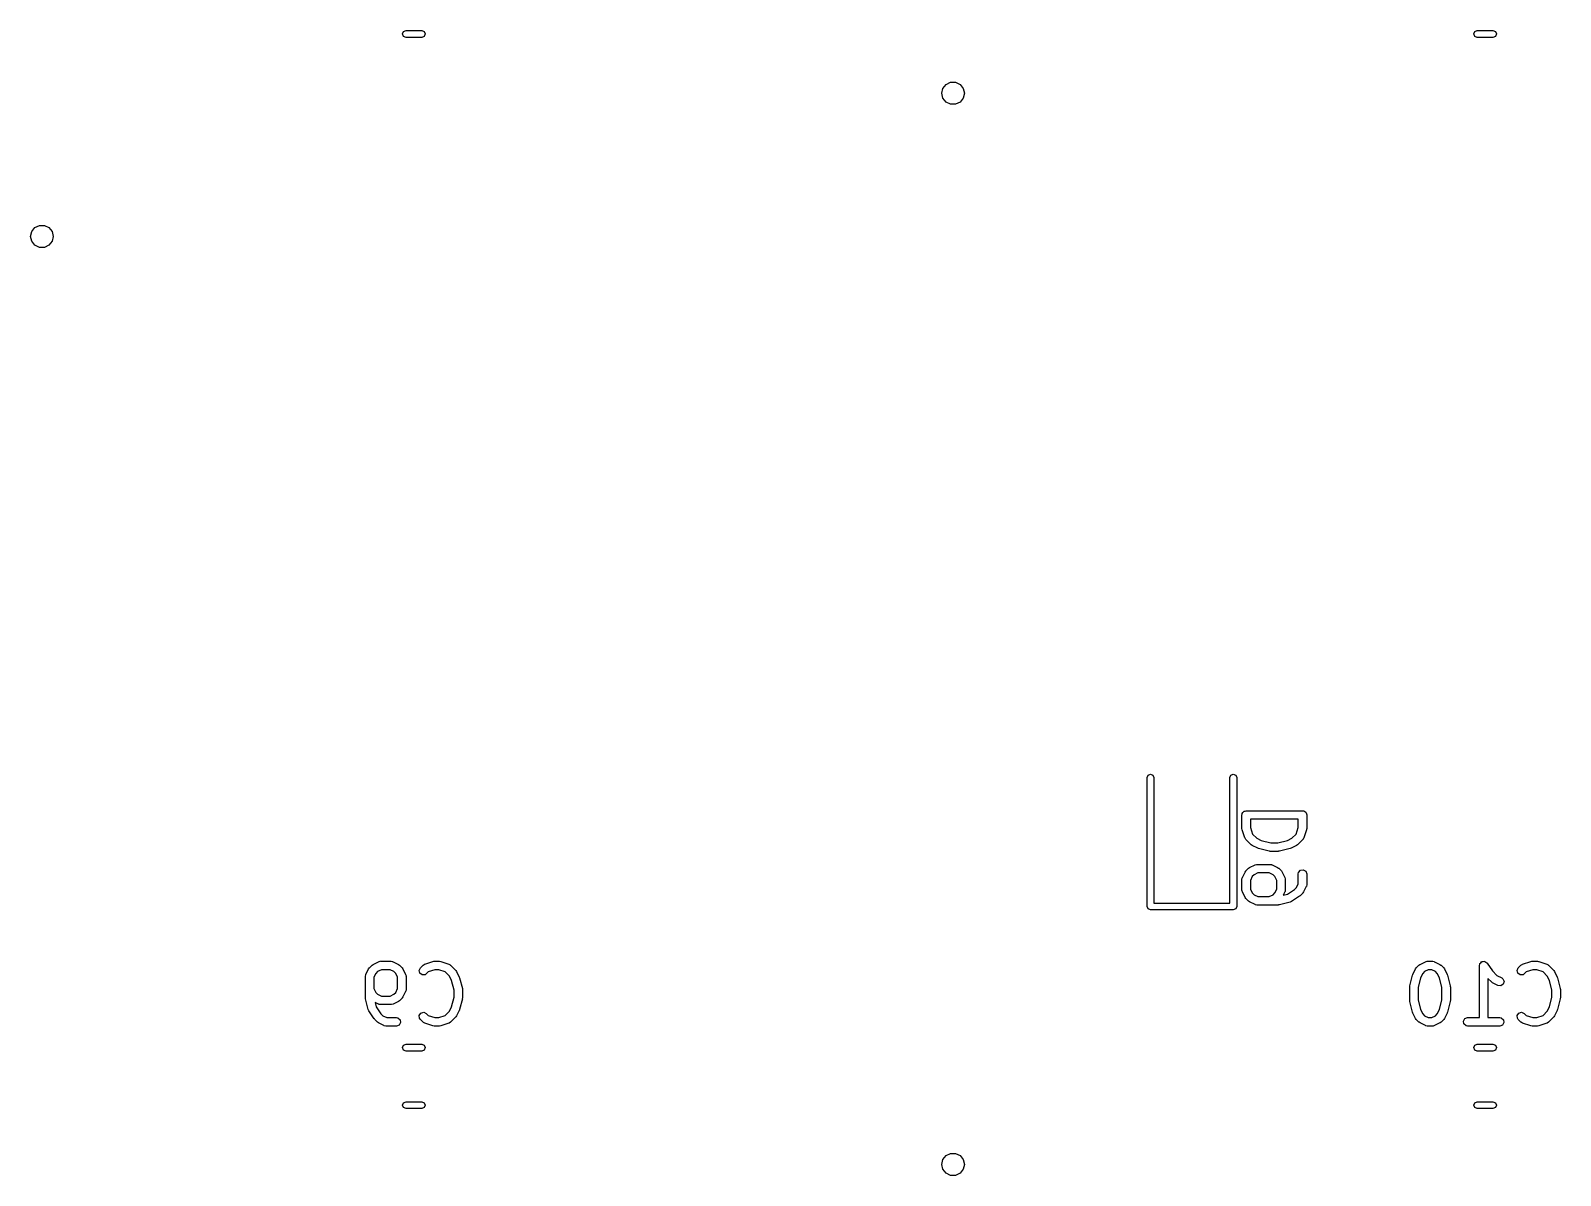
# Model space of a CAD drawing. Extents: x 6 to 132, y -105 to 21.
# Drawn here: x 6.7 to 33.84, y -62.66 to -42.35 of the extents above; entities that cross this region are included whole.
import ezdxf

# ---------------------------------------------------------------- set-up
doc = ezdxf.new("R2010")
doc.units = 0
doc.layers.add('BLACK', color=7, linetype='CONTINUOUS')

msp = doc.modelspace()

# ---------------------------------------------------------------- linework, layer by layer
at = {"layer": 'BLACK', "linetype": 'CONTINUOUS'}
for p, q in [((13.2994, -42.41), (13.317, -42.3676)), ((13.317, -42.4524), (13.2994, -42.41)), ((13.317, -42.3676), (13.3594, -42.35)), ((13.3594, -42.47), (13.317, -42.4524)), ((13.3594, -42.35), (13.6406, -42.35)), ((13.6406, -42.47), (13.3594, -42.47)), ((13.6406, -42.35), (13.683, -42.3676)), ((13.683, -42.4524), (13.6406, -42.47)), ((13.683, -42.3676), (13.7006, -42.41)), ((13.7006, -42.41), (13.683, -42.4524)), ((32.2994, -42.41), (32.317, -42.3676)), ((32.317, -42.4524), (32.2994, -42.41)), ((32.317, -42.3676), (32.3594, -42.35)), ((32.3594, -42.47), (32.317, -42.4524)), ((32.3594, -42.35), (32.6406, -42.35)), ((32.6406, -42.47), (32.3594, -42.47)), ((32.6406, -42.35), (32.683, -42.3676)), ((32.683, -42.4524), (32.6406, -42.47)), ((32.683, -42.3676), (32.7006, -42.41)), ((32.7006, -42.41), (32.683, -42.4524)), ((22.864, -43.461), (22.8838, -43.3742)), ((22.8838, -43.3742), (22.9393, -43.3046)), ((22.9393, -43.3046), (23.0195, -43.266)), ((23.0195, -43.266), (23.1085, -43.266)), ((23.1085, -43.266), (23.1887, -43.3046)), ((23.1887, -43.3046), (23.2442, -43.3742)), ((23.2442, -43.3742), (23.264, -43.461)), ((22.8838, -43.5478), (22.864, -43.461)), ((22.9393, -43.6174), (22.8838, -43.5478)), ((23.0195, -43.656), (22.9393, -43.6174)), ((23.1085, -43.656), (23.0195, -43.656)), ((23.1887, -43.6174), (23.1085, -43.656)), ((23.2442, -43.5478), (23.1887, -43.6174)), ((23.264, -43.461), (23.2442, -43.5478)), ((6.71981, -45.9132), (6.7753, -45.8436)), ((6.7753, -45.8436), (6.8555, -45.805)), ((6.8555, -45.805), (6.9445, -45.805)), ((6.9445, -45.805), (7.0247, -45.8436)), ((7.0247, -45.8436), (7.08019, -45.9132)), ((6.7, -46), (6.71981, -45.9132)), ((6.71981, -46.0868), (6.7, -46)), ((6.7753, -46.1564), (6.71981, -46.0868)), ((7.08019, -46.0868), (7.0247, -46.1564)), ((7.08019, -45.9132), (7.1, -46)), ((7.1, -46), (7.08019, -46.0868)), ((6.8555, -46.195), (6.7753, -46.1564)), ((6.9445, -46.195), (6.8555, -46.195)), ((7.0247, -46.1564), (6.9445, -46.195)), ((26.505, -55.6), (26.5226, -55.5576)), ((26.505, -57.885), (26.505, -55.6)), ((26.5226, -55.5576), (26.565, -55.54)), ((26.565, -55.54), (26.6074, -55.5576)), ((26.6074, -55.5576), (26.625, -55.6)), ((26.625, -55.6), (26.625, -57.825)), ((27.975, -55.6), (27.9926, -55.5576)), ((27.975, -57.825), (27.975, -55.6)), ((27.9926, -55.5576), (28.035, -55.54)), ((28.035, -55.54), (28.0774, -55.5576)), ((28.0774, -55.5576), (28.095, -55.6)), ((28.095, -55.6), (28.095, -57.885)), ((28.1876, -56.2619), (28.1893, -56.2522)), ((28.1876, -56.5), (28.1876, -56.2619)), ((28.1888, -56.2489), (28.1904, -56.246)), ((28.1893, -56.2522), (28.1888, -56.2489)), ((28.1904, -56.246), (28.1921, -56.2363)), ((28.1921, -56.2363), (28.2047, -56.2213)), ((28.2047, -56.2213), (28.2144, -56.2045)), ((28.2144, -56.2045), (28.2208, -56.2021)), ((28.2208, -56.2021), (28.2251, -56.197)), ((28.2251, -56.197), (28.2443, -56.1936)), ((28.2443, -56.1936), (28.2626, -56.1869)), ((28.2626, -56.1869), (29.2626, -56.1869)), ((29.1876, -56.3369), (28.3376, -56.3369)), ((28.3376, -56.3369), (28.3376, -56.4878)), ((29.1876, -56.4878), (29.1876, -56.3369)), ((29.2626, -56.1869), (29.2724, -56.1886)), ((29.2724, -56.1886), (29.2756, -56.188)), ((29.2756, -56.188), (29.2785, -56.1897)), ((29.2785, -56.1897), (29.2883, -56.1914)), ((29.2883, -56.1914), (29.3032, -56.204)), ((29.3032, -56.204), (29.3201, -56.2137)), ((29.3201, -56.2137), (29.3224, -56.2201)), ((29.3224, -56.2201), (29.3276, -56.2244)), ((29.3276, -56.2244), (29.331, -56.2436)), ((29.331, -56.2436), (29.3376, -56.2619)), ((29.3376, -56.2619), (29.3376, -56.5)), ((28.1882, -56.5015), (28.1876, -56.5)), ((28.1915, -56.5237), (28.1882, -56.5015)), ((28.2391, -56.6666), (28.1915, -56.5237)), ((28.2419, -56.6701), (28.2391, -56.6666)), ((28.2423, -56.6746), (28.2419, -56.6701)), ((28.2572, -56.6959), (28.2423, -56.6746)), ((28.3524, -56.7911), (28.2572, -56.6959)), ((28.3376, -56.4878), (28.3758, -56.6023)), ((28.3758, -56.6023), (28.4499, -56.6765)), ((28.4499, -56.6765), (28.5269, -56.7149)), ((28.5269, -56.7149), (28.7004, -56.7583)), ((28.8248, -56.7583), (28.9983, -56.7149)), ((28.9983, -56.7149), (29.0753, -56.6765)), ((29.0753, -56.6765), (29.1494, -56.6023)), ((29.1494, -56.6023), (29.1876, -56.4878)), ((29.268, -56.6959), (29.1728, -56.7911)), ((29.2699, -56.6918), (29.268, -56.6959)), ((29.2737, -56.6895), (29.2699, -56.6918)), ((29.2862, -56.6666), (29.2737, -56.6895)), ((29.3338, -56.5237), (29.2862, -56.6666)), ((29.3376, -56.5), (29.3337, -56.5221)), ((29.3337, -56.5221), (29.3338, -56.5237)), ((28.3539, -56.7918), (28.3524, -56.7911)), ((28.3719, -56.8052), (28.3539, -56.7918)), ((28.4672, -56.8528), (28.3719, -56.8052)), ((28.4707, -56.8532), (28.4672, -56.8528)), ((28.4825, -56.8585), (28.4707, -56.8532)), ((28.673, -56.9061), (28.4825, -56.8585)), ((28.6764, -56.9057), (28.673, -56.9061)), ((28.6912, -56.9083), (28.6764, -56.9057)), ((28.834, -56.9083), (28.6912, -56.9083)), ((28.7004, -56.7583), (28.8248, -56.7583)), ((28.8373, -56.9071), (28.834, -56.9083)), ((28.8522, -56.9061), (28.8373, -56.9071)), ((29.0427, -56.8585), (28.8522, -56.9061)), ((29.0457, -56.8565), (29.0427, -56.8585)), ((29.0581, -56.8528), (29.0457, -56.8565)), ((29.1533, -56.8052), (29.0581, -56.8528)), ((29.1544, -56.804), (29.1533, -56.8052)), ((29.1728, -56.7911), (29.1544, -56.804)), ((28.2432, -57.276), (28.2565, -57.258)), ((28.2565, -57.258), (28.2572, -57.2565)), ((28.2572, -57.2565), (28.3048, -57.2089)), ((28.3048, -57.2089), (28.3232, -57.196)), ((28.3232, -57.196), (28.3243, -57.1948)), ((28.3243, -57.1948), (28.4196, -57.1472)), ((28.4196, -57.1472), (28.4445, -57.1398)), ((28.4445, -57.1398), (28.4489, -57.1408)), ((28.4489, -57.1408), (28.4531, -57.1393)), ((28.4531, -57.1393), (28.6912, -57.1393)), ((28.6912, -57.1393), (28.7168, -57.1438)), ((28.7168, -57.1438), (28.7203, -57.1467)), ((28.7203, -57.1467), (28.7247, -57.1472)), ((28.7247, -57.1472), (28.82, -57.1948)), ((28.82, -57.1948), (28.838, -57.2082)), ((28.838, -57.2082), (28.8395, -57.2089)), ((28.8395, -57.2089), (28.8871, -57.2565)), ((28.8871, -57.2565), (28.8999, -57.2749)), ((29.1921, -57.2839), (29.2251, -57.2446)), ((29.2251, -57.2446), (29.2756, -57.2357)), ((29.2756, -57.2357), (29.3201, -57.2613)), ((28.1876, -57.4048), (28.1921, -57.3791)), ((28.1876, -57.5952), (28.1876, -57.4048)), ((28.1921, -57.3791), (28.195, -57.3757)), ((28.195, -57.3757), (28.1955, -57.3712)), ((28.1955, -57.3712), (28.2432, -57.276)), ((28.3719, -57.354), (28.3376, -57.4225)), ((28.3376, -57.4225), (28.3376, -57.5775)), ((28.4023, -57.3235), (28.3719, -57.354)), ((28.4708, -57.2893), (28.4023, -57.3235)), ((28.6735, -57.2893), (28.4708, -57.2893)), ((28.742, -57.3235), (28.6735, -57.2893)), ((28.7724, -57.354), (28.742, -57.3235)), ((28.8067, -57.4225), (28.7724, -57.354)), ((28.8067, -57.5775), (28.8067, -57.4225)), ((28.8999, -57.2749), (28.9011, -57.276)), ((28.9011, -57.276), (28.9487, -57.3712)), ((28.9487, -57.3712), (28.9562, -57.3962)), ((28.9562, -57.3962), (28.9551, -57.4005)), ((28.9551, -57.4005), (28.9567, -57.4048)), ((28.9567, -57.4048), (28.9567, -57.5952)), ((29.1534, -57.5508), (29.1876, -57.4823)), ((29.1876, -57.3095), (29.1921, -57.2839)), ((29.1876, -57.4823), (29.1876, -57.3095)), ((29.3201, -57.2613), (29.3376, -57.3095)), ((29.3302, -57.5291), (29.3297, -57.5335)), ((29.3331, -57.5257), (29.3302, -57.5291)), ((29.3376, -57.5), (29.3331, -57.5257)), ((29.3376, -57.3095), (29.3376, -57.5)), ((28.1892, -57.5995), (28.1876, -57.5952)), ((28.1881, -57.6038), (28.1892, -57.5995)), ((28.1955, -57.6288), (28.1881, -57.6038)), ((28.2432, -57.724), (28.1955, -57.6288)), ((28.2443, -57.7251), (28.2432, -57.724)), ((28.2572, -57.7435), (28.2443, -57.7251)), ((28.3048, -57.7911), (28.2572, -57.7435)), ((28.3063, -57.7918), (28.3048, -57.7911)), ((28.3243, -57.8052), (28.3063, -57.7918)), ((28.3376, -57.5775), (28.3719, -57.646)), ((28.3719, -57.646), (28.4023, -57.6765)), ((28.4023, -57.6765), (28.4708, -57.7107)), ((28.4708, -57.7107), (28.6735, -57.7107)), ((28.6735, -57.7107), (28.742, -57.6765)), ((28.742, -57.6765), (28.7724, -57.646)), ((28.7724, -57.646), (28.8067, -57.5775)), ((28.9487, -57.6288), (28.9196, -57.687)), ((28.9196, -57.687), (28.9937, -57.6685)), ((28.9493, -57.6243), (28.9487, -57.6288)), ((28.9521, -57.6209), (28.9493, -57.6243)), ((28.9567, -57.5952), (28.9521, -57.6209)), ((28.9937, -57.6685), (29.1196, -57.5846)), ((29.0661, -57.8005), (29.0431, -57.8106)), ((29.209, -57.7053), (29.0661, -57.8005)), ((29.1196, -57.5846), (29.1534, -57.5508)), ((29.2111, -57.7024), (29.209, -57.7053)), ((29.2204, -57.6959), (29.2111, -57.7024)), ((29.268, -57.6483), (29.2204, -57.6959)), ((29.2687, -57.6468), (29.268, -57.6483)), ((29.2821, -57.6288), (29.2687, -57.6468)), ((29.3297, -57.5335), (29.2821, -57.6288)), ((26.5226, -57.9274), (26.505, -57.885)), ((26.565, -57.945), (26.5226, -57.9274)), ((28.035, -57.945), (26.565, -57.945)), ((26.625, -57.825), (27.975, -57.825)), ((28.0774, -57.9274), (28.035, -57.945)), ((28.095, -57.885), (28.0774, -57.9274)), ((28.4196, -57.8528), (28.3243, -57.8052)), ((28.424, -57.8533), (28.4196, -57.8528)), ((28.4274, -57.8562), (28.424, -57.8533)), ((28.4531, -57.8607), (28.4274, -57.8562)), ((28.834, -57.8607), (28.4531, -57.8607)), ((28.8373, -57.8595), (28.834, -57.8607)), ((28.8522, -57.8585), (28.8373, -57.8595)), ((29.0427, -57.8109), (28.8522, -57.8585)), ((29.0431, -57.8106), (29.0427, -57.8109)), ((12.776, -58.9132), (12.8712, -58.8655)), ((12.8712, -58.8655), (12.8962, -58.8581)), ((12.8962, -58.8581), (12.9005, -58.8592)), ((12.9005, -58.8592), (12.9048, -58.8576)), ((12.9048, -58.8576), (13.0952, -58.8576)), ((13.0952, -58.8576), (13.1209, -58.8621)), ((13.1209, -58.8621), (13.1243, -58.865)), ((13.1243, -58.865), (13.1288, -58.8655)), ((13.1288, -58.8655), (13.224, -58.9132)), ((13.6906, -58.9091), (13.8334, -58.8615)), ((13.8334, -58.8615), (13.8556, -58.8582)), ((13.8556, -58.8582), (13.8571, -58.8576)), ((13.8571, -58.8576), (13.9524, -58.8576)), ((13.9524, -58.8576), (13.9745, -58.8615)), ((13.9745, -58.8615), (13.9761, -58.8615)), ((13.9761, -58.8615), (14.119, -58.9091)), ((31.3474, -58.9132), (31.4426, -58.8655)), ((31.4426, -58.8655), (31.4676, -58.8581)), ((31.4676, -58.8581), (31.472, -58.8592)), ((31.472, -58.8592), (31.4762, -58.8576)), ((31.4762, -58.8576), (31.5714, -58.8576)), ((31.5714, -58.8576), (31.5971, -58.8621)), ((31.5971, -58.8621), (31.6005, -58.865)), ((31.6005, -58.865), (31.605, -58.8655)), ((31.605, -58.8655), (31.7002, -58.9132)), ((32.409, -58.8994), (32.4247, -58.8843)), ((32.4247, -58.8843), (32.4387, -58.8677)), ((32.4387, -58.8677), (32.4429, -58.8669)), ((32.4429, -58.8669), (32.4461, -58.8639)), ((32.4461, -58.8639), (32.4678, -58.8625)), ((32.4678, -58.8625), (32.4892, -58.8588)), ((32.4892, -58.8588), (32.4929, -58.8609)), ((32.4929, -58.8609), (32.4973, -58.8606)), ((32.4973, -58.8606), (32.5148, -58.8735)), ((32.5148, -58.8735), (32.5336, -58.8844)), ((32.5336, -58.8844), (32.5351, -58.8885)), ((33.1668, -58.9091), (33.3096, -58.8615)), ((33.3096, -58.8615), (33.3318, -58.8582)), ((33.3318, -58.8582), (33.3333, -58.8576)), ((33.3333, -58.8576), (33.4286, -58.8576)), ((33.4286, -58.8576), (33.4507, -58.8615)), ((33.4507, -58.8615), (33.4523, -58.8615)), ((33.4523, -58.8615), (33.5951, -58.9091)), ((12.6393, -59.1231), (12.6438, -59.0974)), ((12.6393, -59.504), (12.6393, -59.1231)), ((12.6438, -59.0974), (12.6467, -59.094)), ((12.6467, -59.094), (12.6472, -59.0896)), ((12.6472, -59.0896), (12.6948, -58.9943)), ((12.6948, -58.9943), (12.7082, -58.9763)), ((12.7082, -58.9763), (12.7089, -58.9748)), ((12.7089, -58.9748), (12.7565, -58.9272)), ((12.7565, -58.9272), (12.7749, -58.9143)), ((12.7749, -58.9143), (12.776, -58.9132)), ((12.8235, -59.0723), (12.7893, -59.1408)), ((12.7893, -59.1408), (12.7893, -59.3435)), ((12.8539, -59.0419), (12.8235, -59.0723)), ((12.9225, -59.0076), (12.8539, -59.0419)), ((13.0775, -59.0076), (12.9225, -59.0076)), ((13.146, -59.0419), (13.0775, -59.0076)), ((13.1765, -59.0723), (13.146, -59.0419)), ((13.2107, -59.1408), (13.1765, -59.0723)), ((13.2107, -59.3435), (13.2107, -59.1408)), ((13.224, -58.9132), (13.242, -58.9265)), ((13.242, -58.9265), (13.2435, -58.9272)), ((13.2435, -58.9272), (13.2911, -58.9748)), ((13.2911, -58.9748), (13.304, -58.9932)), ((13.304, -58.9932), (13.3052, -58.9943)), ((13.3052, -58.9943), (13.3528, -59.0896)), ((13.3528, -59.0896), (13.3602, -59.1145)), ((13.3602, -59.1145), (13.3592, -59.1189)), ((13.3592, -59.1189), (13.3607, -59.1231)), ((13.3607, -59.1231), (13.3607, -59.3612)), ((13.592, -59.0213), (13.6136, -58.9748)), ((13.6052, -59.0709), (13.592, -59.0213)), ((13.6473, -59.1003), (13.6052, -59.0709)), ((13.6136, -58.9748), (13.6613, -58.9272)), ((13.6984, -59.0958), (13.6473, -59.1003)), ((13.6613, -58.9272), (13.6826, -58.9123)), ((13.6826, -58.9123), (13.6871, -58.9119)), ((13.6871, -58.9119), (13.6906, -58.9091)), ((13.7197, -59.0809), (13.6984, -59.0958)), ((13.7548, -59.0458), (13.7197, -59.0809)), ((13.8693, -59.0076), (13.7548, -59.0458)), ((13.9402, -59.0076), (13.8693, -59.0076)), ((14.0547, -59.0458), (13.9402, -59.0076)), ((14.1288, -59.1199), (14.0547, -59.0458)), ((14.119, -58.9091), (14.1419, -58.9215)), ((14.1673, -59.1969), (14.1288, -59.1199)), ((14.1419, -58.9215), (14.1442, -58.9253)), ((14.1442, -58.9253), (14.1483, -58.9272)), ((14.1483, -58.9272), (14.2435, -59.0224)), ((14.2435, -59.0224), (14.2564, -59.0408)), ((14.2564, -59.0408), (14.2576, -59.0419)), ((14.2576, -59.0419), (14.3052, -59.1372)), ((14.3052, -59.1372), (14.3089, -59.1496)), ((14.3089, -59.1496), (14.3109, -59.1525)), ((14.3109, -59.1525), (14.3585, -59.343)), ((31.1653, -59.2954), (31.213, -59.1049)), ((31.213, -59.1049), (31.2182, -59.0931)), ((31.2182, -59.0931), (31.2186, -59.0896)), ((31.2186, -59.0896), (31.2663, -58.9943)), ((31.2663, -58.9943), (31.2796, -58.9763)), ((31.2796, -58.9763), (31.2803, -58.9748)), ((31.2803, -58.9748), (31.3279, -58.9272)), ((31.3565, -59.1493), (31.3131, -59.3228)), ((31.3279, -58.9272), (31.3463, -58.9143)), ((31.3463, -58.9143), (31.3474, -58.9132)), ((31.395, -59.0723), (31.3565, -59.1493)), ((31.4254, -59.0419), (31.395, -59.0723)), ((31.4939, -59.0076), (31.4254, -59.0419)), ((31.5537, -59.0076), (31.4939, -59.0076)), ((31.6222, -59.0419), (31.5537, -59.0076)), ((31.6526, -59.0723), (31.6222, -59.0419)), ((31.6911, -59.1493), (31.6526, -59.0723)), ((31.7345, -59.3228), (31.6911, -59.1493)), ((31.7002, -58.9132), (31.7182, -58.9265)), ((31.7182, -58.9265), (31.7197, -58.9272)), ((31.7197, -58.9272), (31.7673, -58.9748)), ((31.7673, -58.9748), (31.7802, -58.9932)), ((31.7802, -58.9932), (31.7814, -58.9943)), ((31.7814, -58.9943), (31.829, -59.0896)), ((31.829, -59.0896), (31.8327, -59.102)), ((31.8327, -59.102), (31.8347, -59.1049)), ((31.8347, -59.1049), (31.8823, -59.2954)), ((32.4012, -58.9326), (32.4057, -58.907)), ((32.4012, -59.8576), (32.4012, -58.9326)), ((32.4057, -58.907), (32.4085, -58.9037)), ((32.4085, -58.9037), (32.409, -58.8994)), ((32.5351, -58.8885), (32.5386, -58.891)), ((32.5386, -58.891), (32.6297, -59.0277)), ((32.6297, -59.0277), (32.7111, -59.1091)), ((32.7111, -59.1091), (32.7954, -59.1513)), ((32.7954, -59.1513), (32.8164, -59.1668)), ((33.0681, -59.0213), (33.0898, -58.9748)), ((33.0814, -59.0709), (33.0681, -59.0213)), ((33.1234, -59.1003), (33.0814, -59.0709)), ((33.0898, -58.9748), (33.1374, -58.9272)), ((33.1746, -59.0958), (33.1234, -59.1003)), ((33.1374, -58.9272), (33.1588, -58.9123)), ((33.1588, -58.9123), (33.1632, -58.9119)), ((33.1632, -58.9119), (33.1668, -58.9091)), ((33.1959, -59.0809), (33.1746, -59.0958)), ((33.231, -59.0458), (33.1959, -59.0809)), ((33.3455, -59.0076), (33.231, -59.0458)), ((33.4164, -59.0076), (33.3455, -59.0076)), ((33.5309, -59.0458), (33.4164, -59.0076)), ((33.605, -59.1199), (33.5309, -59.0458)), ((33.5951, -58.9091), (33.618, -58.9215)), ((33.6435, -59.1969), (33.605, -59.1199)), ((33.618, -58.9215), (33.6204, -58.9253)), ((33.6204, -58.9253), (33.6245, -58.9272)), ((33.6245, -58.9272), (33.7197, -59.0224)), ((33.7197, -59.0224), (33.7326, -59.0408)), ((33.7326, -59.0408), (33.7337, -59.0419)), ((33.7337, -59.0419), (33.7814, -59.1372)), ((33.7814, -59.1372), (33.7851, -59.1496)), ((33.7851, -59.1496), (33.787, -59.1525)), ((33.787, -59.1525), (33.8347, -59.343)), ((12.7893, -59.3435), (12.8235, -59.412)), ((12.8235, -59.412), (12.8539, -59.4424)), ((13.146, -59.4424), (13.1765, -59.412)), ((13.1765, -59.412), (13.2107, -59.3435)), ((13.3528, -59.3947), (13.3052, -59.49)), ((13.3533, -59.3903), (13.3528, -59.3947)), ((13.3562, -59.3868), (13.3533, -59.3903)), ((13.3607, -59.3612), (13.3562, -59.3868)), ((14.2107, -59.3704), (14.1673, -59.1969)), ((14.2107, -59.4948), (14.2107, -59.3704)), ((14.3585, -59.343), (14.3595, -59.3579)), ((14.3595, -59.3579), (14.3607, -59.3612)), ((14.3607, -59.3612), (14.3607, -59.504)), ((31.1631, -59.3136), (31.1657, -59.2988)), ((31.1631, -59.5517), (31.1631, -59.3136)), ((31.1657, -59.2988), (31.1653, -59.2954)), ((31.3131, -59.3228), (31.3131, -59.5424)), ((31.7345, -59.5424), (31.7345, -59.3228)), ((31.8823, -59.2954), (31.8833, -59.3103)), ((31.8833, -59.3103), (31.8845, -59.3136)), ((31.8845, -59.3136), (31.8845, -59.5517)), ((32.6136, -59.2237), (32.5512, -59.1613)), ((32.5512, -59.1613), (32.5512, -59.8576)), ((32.6151, -59.2244), (32.6136, -59.2237)), ((32.6331, -59.2378), (32.6151, -59.2244)), ((32.7284, -59.2854), (32.6331, -59.2378)), ((32.7793, -59.2913), (32.7284, -59.2854)), ((32.8221, -59.263), (32.7793, -59.2913)), ((32.8164, -59.1668), (32.8368, -59.2138)), ((32.8368, -59.2138), (32.8221, -59.263)), ((33.6869, -59.3704), (33.6435, -59.1969)), ((33.6869, -59.4948), (33.6869, -59.3704)), ((33.8347, -59.343), (33.8357, -59.3579)), ((33.8357, -59.3579), (33.8369, -59.3612)), ((33.8369, -59.3612), (33.8369, -59.504)), ((12.6405, -59.5073), (12.6393, -59.504)), ((12.6415, -59.5222), (12.6405, -59.5073)), ((12.6891, -59.7127), (12.6415, -59.5222)), ((12.8712, -59.6187), (12.813, -59.5896)), ((12.813, -59.5896), (12.8315, -59.6637)), ((12.8315, -59.6637), (12.9154, -59.7896)), ((12.8539, -59.4424), (12.9225, -59.4767)), ((12.8757, -59.6193), (12.8712, -59.6187)), ((12.8791, -59.6221), (12.8757, -59.6193)), ((12.9048, -59.6267), (12.8791, -59.6221)), ((13.0952, -59.6267), (12.9048, -59.6267)), ((12.9225, -59.4767), (13.0775, -59.4767)), ((13.0775, -59.4767), (13.146, -59.4424)), ((13.0994, -59.6251), (13.0952, -59.6267)), ((13.1038, -59.6262), (13.0994, -59.6251)), ((13.1288, -59.6187), (13.1038, -59.6262)), ((13.224, -59.5711), (13.1288, -59.6187)), ((13.2251, -59.5699), (13.224, -59.5711)), ((13.2435, -59.5571), (13.2251, -59.5699)), ((13.2911, -59.5095), (13.2435, -59.5571)), ((13.2918, -59.508), (13.2911, -59.5095)), ((13.3052, -59.49), (13.2918, -59.508)), ((14.1288, -59.7453), (14.1673, -59.6683)), ((14.1673, -59.6683), (14.2107, -59.4948)), ((14.3585, -59.5222), (14.3109, -59.7127)), ((14.3607, -59.504), (14.3581, -59.5188)), ((14.3581, -59.5188), (14.3585, -59.5222)), ((31.1643, -59.5549), (31.1631, -59.5517)), ((31.1653, -59.5699), (31.1643, -59.5549)), ((31.213, -59.7603), (31.1653, -59.5699)), ((31.3131, -59.5424), (31.3565, -59.716)), ((31.6911, -59.716), (31.7345, -59.5424)), ((31.8823, -59.5699), (31.8347, -59.7603)), ((31.8845, -59.5517), (31.8819, -59.5664)), ((31.8819, -59.5664), (31.8823, -59.5699)), ((33.605, -59.7453), (33.6435, -59.6683)), ((33.6435, -59.6683), (33.6869, -59.4948)), ((33.8347, -59.5222), (33.787, -59.7127)), ((33.8369, -59.504), (33.8343, -59.5188)), ((33.8343, -59.5188), (33.8347, -59.5222)), ((12.6894, -59.7131), (12.6891, -59.7127)), ((12.6995, -59.7361), (12.6894, -59.7131)), ((12.7947, -59.879), (12.6995, -59.7361)), ((12.7976, -59.8811), (12.7947, -59.879)), ((12.8041, -59.8904), (12.7976, -59.8811)), ((12.8517, -59.938), (12.8041, -59.8904)), ((12.8532, -59.9387), (12.8517, -59.938)), ((12.8712, -59.9521), (12.8532, -59.9387)), ((12.9665, -59.9997), (12.8712, -59.9521)), ((12.9154, -59.7896), (12.9492, -59.8234)), ((12.9492, -59.8234), (13.0177, -59.8576)), ((13.0177, -59.8576), (13.1905, -59.8576)), ((13.1905, -59.8576), (13.2161, -59.8621)), ((13.2161, -59.8621), (13.2554, -59.8951)), ((13.2643, -59.9456), (13.2387, -59.9901)), ((13.2554, -59.8951), (13.2643, -59.9456)), ((13.5942, -59.818), (13.6236, -59.7759)), ((13.5987, -59.8691), (13.5942, -59.818)), ((13.6136, -59.8904), (13.5987, -59.8691)), ((13.6613, -59.938), (13.6136, -59.8904)), ((13.6236, -59.7759), (13.6732, -59.7627)), ((13.6653, -59.9399), (13.6613, -59.938)), ((13.6677, -59.9437), (13.6653, -59.9399)), ((13.6906, -59.9562), (13.6677, -59.9437)), ((13.6732, -59.7627), (13.7197, -59.7843)), ((13.8334, -60.0038), (13.6906, -59.9562)), ((13.7197, -59.7843), (13.7548, -59.8194)), ((13.7548, -59.8194), (13.8693, -59.8576)), ((13.8693, -59.8576), (13.9402, -59.8576)), ((13.9402, -59.8576), (14.0547, -59.8194)), ((14.119, -59.9562), (13.9761, -60.0038)), ((14.0547, -59.8194), (14.1288, -59.7453)), ((14.1225, -59.9534), (14.119, -59.9562)), ((14.1269, -59.953), (14.1225, -59.9534)), ((14.1483, -59.938), (14.1269, -59.953)), ((14.2435, -59.8428), (14.1483, -59.938)), ((14.2442, -59.8413), (14.2435, -59.8428)), ((14.2576, -59.8233), (14.2442, -59.8413)), ((14.3052, -59.7281), (14.2576, -59.8233)), ((14.3056, -59.7245), (14.3052, -59.7281)), ((14.3109, -59.7127), (14.3056, -59.7245)), ((31.2149, -59.7633), (31.213, -59.7603)), ((31.2186, -59.7757), (31.2149, -59.7633)), ((31.2663, -59.8709), (31.2186, -59.7757)), ((31.2674, -59.872), (31.2663, -59.8709)), ((31.2803, -59.8904), (31.2674, -59.872)), ((31.3279, -59.938), (31.2803, -59.8904)), ((31.3294, -59.9387), (31.3279, -59.938)), ((31.3474, -59.9521), (31.3294, -59.9387)), ((31.4426, -59.9997), (31.3474, -59.9521)), ((31.3565, -59.716), (31.395, -59.793)), ((31.395, -59.793), (31.4254, -59.8234)), ((31.4254, -59.8234), (31.4939, -59.8576)), ((31.4939, -59.8576), (31.5537, -59.8576)), ((31.5537, -59.8576), (31.6222, -59.8234)), ((31.7002, -59.9521), (31.605, -59.9997)), ((31.6222, -59.8234), (31.6526, -59.793)), ((31.6526, -59.793), (31.6911, -59.716)), ((31.7013, -59.9509), (31.7002, -59.9521)), ((31.7197, -59.938), (31.7013, -59.9509)), ((31.7673, -59.8904), (31.7197, -59.938)), ((31.768, -59.8889), (31.7673, -59.8904)), ((31.7814, -59.8709), (31.768, -59.8889)), ((31.829, -59.7757), (31.7814, -59.8709)), ((31.8294, -59.7722), (31.829, -59.7757)), ((31.8347, -59.7603), (31.8294, -59.7722)), ((32.1166, -59.9196), (32.1423, -59.8752)), ((32.1255, -59.9701), (32.1166, -59.9196)), ((32.1648, -60.0031), (32.1255, -59.9701)), ((32.1423, -59.8752), (32.1905, -59.8576)), ((32.1905, -59.8576), (32.4012, -59.8576)), ((32.5512, -59.8576), (32.7619, -59.8576)), ((32.7619, -59.8576), (32.7876, -59.8621)), ((32.7876, -59.8621), (32.8269, -59.8951)), ((32.8358, -59.9456), (32.8101, -59.9901)), ((32.8269, -59.8951), (32.8358, -59.9456)), ((33.0704, -59.818), (33.0998, -59.7759)), ((33.0749, -59.8691), (33.0704, -59.818)), ((33.0898, -59.8904), (33.0749, -59.8691)), ((33.1374, -59.938), (33.0898, -59.8904)), ((33.0998, -59.7759), (33.1494, -59.7627)), ((33.1415, -59.9399), (33.1374, -59.938)), ((33.1439, -59.9437), (33.1415, -59.9399)), ((33.1668, -59.9562), (33.1439, -59.9437)), ((33.1494, -59.7627), (33.1959, -59.7843)), ((33.3096, -60.0038), (33.1668, -59.9562)), ((33.1959, -59.7843), (33.231, -59.8194)), ((33.231, -59.8194), (33.3455, -59.8576)), ((33.3455, -59.8576), (33.4164, -59.8576)), ((33.4164, -59.8576), (33.5309, -59.8194)), ((33.5951, -59.9562), (33.4523, -60.0038)), ((33.5309, -59.8194), (33.605, -59.7453)), ((33.5987, -59.9534), (33.5951, -59.9562)), ((33.6031, -59.953), (33.5987, -59.9534)), ((33.6245, -59.938), (33.6031, -59.953)), ((33.7197, -59.8428), (33.6245, -59.938)), ((33.7204, -59.8413), (33.7197, -59.8428)), ((33.7337, -59.8233), (33.7204, -59.8413)), ((33.7814, -59.7281), (33.7337, -59.8233)), ((33.7818, -59.7245), (33.7814, -59.7281)), ((33.787, -59.7127), (33.7818, -59.7245)), ((12.9709, -60.0002), (12.9665, -59.9997)), ((12.9743, -60.0031), (12.9709, -60.0002)), ((13, -60.0076), (12.9743, -60.0031)), ((13.1905, -60.0076), (13, -60.0076)), ((13.2387, -59.9901), (13.1905, -60.0076)), ((13.8351, -60.0037), (13.8334, -60.0038)), ((13.8571, -60.0076), (13.8351, -60.0037)), ((13.9524, -60.0076), (13.8571, -60.0076)), ((13.9539, -60.0071), (13.9524, -60.0076)), ((13.9761, -60.0038), (13.9539, -60.0071)), ((31.4471, -60.0002), (31.4426, -59.9997)), ((31.4505, -60.0031), (31.4471, -60.0002)), ((31.4762, -60.0076), (31.4505, -60.0031)), ((31.5714, -60.0076), (31.4762, -60.0076)), ((31.5756, -60.0061), (31.5714, -60.0076)), ((31.58, -60.0071), (31.5756, -60.0061)), ((31.605, -59.9997), (31.58, -60.0071)), ((32.1905, -60.0076), (32.1648, -60.0031)), ((32.7619, -60.0076), (32.1905, -60.0076)), ((32.8101, -59.9901), (32.7619, -60.0076)), ((33.3113, -60.0037), (33.3096, -60.0038)), ((33.3333, -60.0076), (33.3113, -60.0037)), ((33.4286, -60.0076), (33.3333, -60.0076)), ((33.4301, -60.0071), (33.4286, -60.0076)), ((33.4523, -60.0038), (33.4301, -60.0071)), ((13.2994, -60.39), (13.317, -60.3476)), ((13.317, -60.4324), (13.2994, -60.39)), ((13.317, -60.3476), (13.3594, -60.33)), ((13.3594, -60.45), (13.317, -60.4324)), ((13.3594, -60.33), (13.6406, -60.33)), ((13.6406, -60.45), (13.3594, -60.45)), ((13.6406, -60.33), (13.683, -60.3476)), ((13.683, -60.4324), (13.6406, -60.45)), ((13.683, -60.3476), (13.7006, -60.39)), ((13.7006, -60.39), (13.683, -60.4324)), ((32.2994, -60.39), (32.317, -60.3476)), ((32.317, -60.4324), (32.2994, -60.39)), ((32.317, -60.3476), (32.3594, -60.33)), ((32.3594, -60.45), (32.317, -60.4324)), ((32.3594, -60.33), (32.6406, -60.33)), ((32.6406, -60.45), (32.3594, -60.45)), ((32.6406, -60.33), (32.683, -60.3476)), ((32.683, -60.4324), (32.6406, -60.45)), ((32.683, -60.3476), (32.7006, -60.39)), ((32.7006, -60.39), (32.683, -60.4324)), ((13.2994, -61.41), (13.317, -61.3676)), ((13.317, -61.4524), (13.2994, -61.41)), ((13.317, -61.3676), (13.3594, -61.35)), ((13.3594, -61.47), (13.317, -61.4524)), ((13.3594, -61.35), (13.6406, -61.35)), ((13.6406, -61.47), (13.3594, -61.47)), ((13.6406, -61.35), (13.683, -61.3676)), ((13.683, -61.4524), (13.6406, -61.47)), ((13.683, -61.3676), (13.7006, -61.41)), ((13.7006, -61.41), (13.683, -61.4524)), ((32.2994, -61.41), (32.317, -61.3676)), ((32.317, -61.4524), (32.2994, -61.41)), ((32.317, -61.3676), (32.3594, -61.35)), ((32.3594, -61.47), (32.317, -61.4524)), ((32.3594, -61.35), (32.6406, -61.35)), ((32.6406, -61.47), (32.3594, -61.47)), ((32.6406, -61.35), (32.683, -61.3676)), ((32.683, -61.4524), (32.6406, -61.47)), ((32.683, -61.3676), (32.7006, -61.41)), ((32.7006, -61.41), (32.683, -61.4524)), ((22.864, -62.461), (22.8838, -62.3742)), ((22.8838, -62.3742), (22.9393, -62.3046)), ((22.9393, -62.3046), (23.0195, -62.266)), ((23.0195, -62.266), (23.1085, -62.266)), ((23.1085, -62.266), (23.1887, -62.3046)), ((23.1887, -62.3046), (23.2442, -62.3742)), ((23.2442, -62.3742), (23.264, -62.461)), ((22.8838, -62.5478), (22.864, -62.461)), ((22.9393, -62.6174), (22.8838, -62.5478)), ((23.0195, -62.656), (22.9393, -62.6174)), ((23.1085, -62.656), (23.0195, -62.656)), ((23.1887, -62.6174), (23.1085, -62.656)), ((23.2442, -62.5478), (23.1887, -62.6174)), ((23.264, -62.461), (23.2442, -62.5478))]:
    msp.add_line(p, q, dxfattribs=at)

doc.saveas('drawing.dxf')
